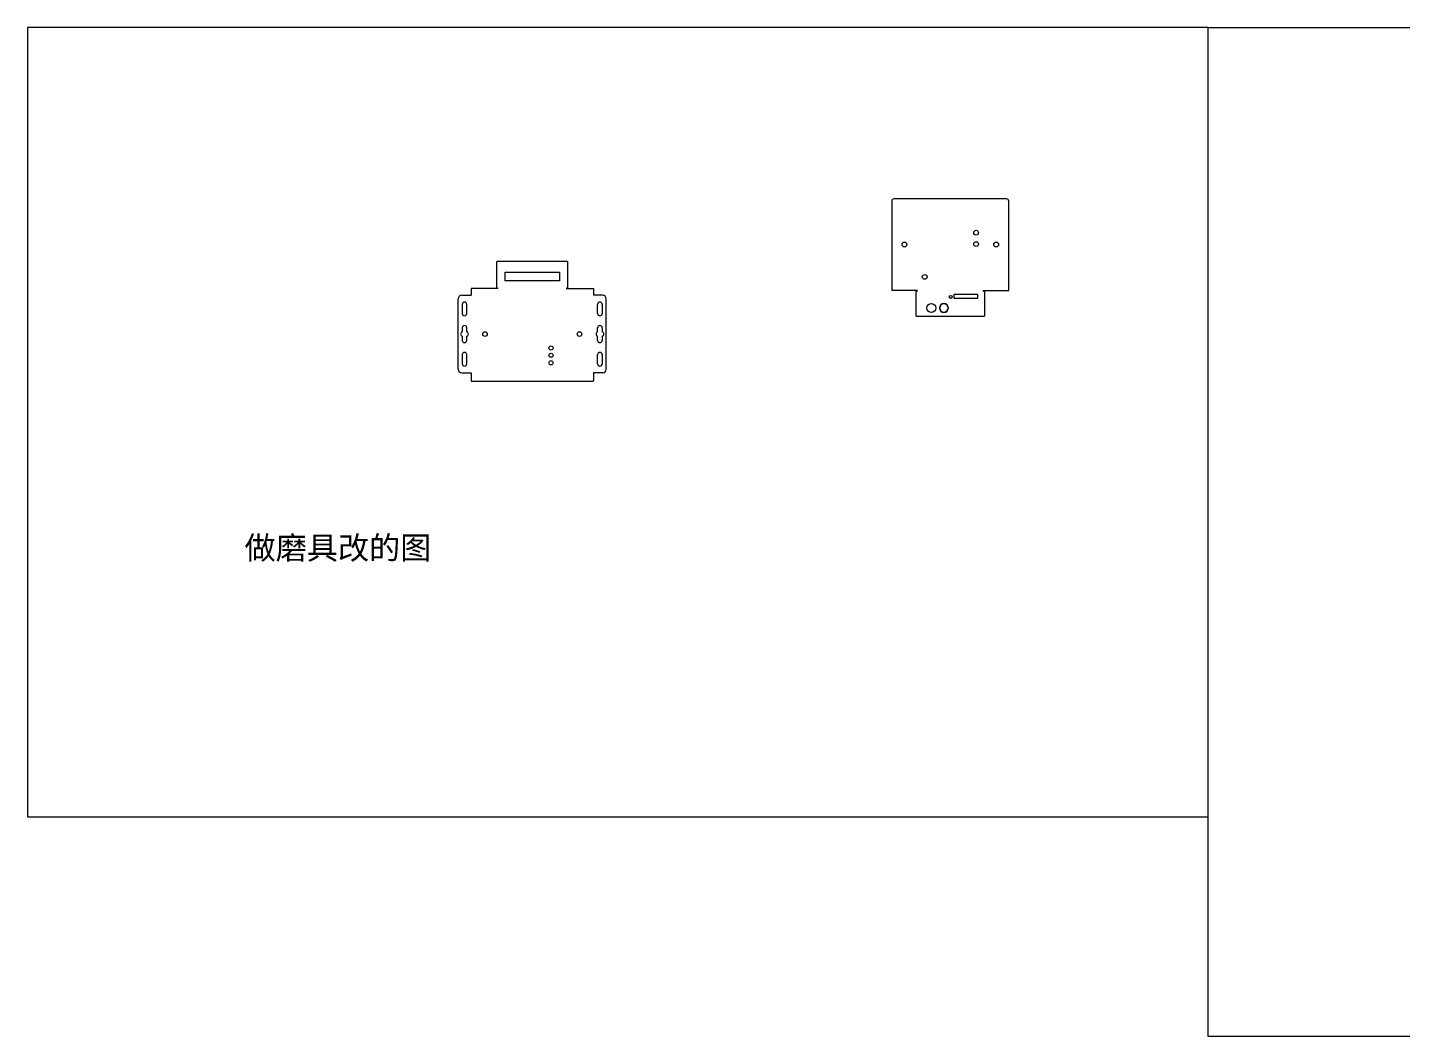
# Model space of a CAD drawing. Header units: millimetres. Extents: x 9574 to 16287, y 1787 to 2670.
# Drawn here: x 11727 to 12931, y 1787 to 2670 of the extents above; entities that cross this region are included whole.
import ezdxf

# ---------------------------------------------------------------- set-up
doc = ezdxf.new("R2010")
doc.units = ezdxf.units.MM
doc.header["$LTSCALE"] = 0.5
doc.layers.get('0').update_dxf_attribs({"lineweight": 18})
doc.layers.add('文字标注', color=2, linetype='Continuous', lineweight=18)
doc.styles.get("Standard").update_dxf_attribs({"font": ''})
doc.styles.get('Standard').set_extended_font_data('宋体')

msp = doc.modelspace()

# ---------------------------------------------------------------- linework, layer by layer
at = {"color": 3, "linetype": 'Continuous', "lineweight": 15}
for p, q in [((12484.221, 2518.28), (12484.221, 2440.18)), ((12584.72, 2520.28), (12486.221, 2520.28)), ((12586.72, 2440.18), (12586.72, 2518.28)), ((12200.147, 2465.523), (12138.147, 2465.523)), ((12138.147, 2442.523), (12138.147, 2465.523)), ((12145.347, 2456.223), (12192.947, 2456.223)), ((12145.347, 2448.603), (12145.347, 2456.223)), ((12192.947, 2456.223), (12192.947, 2448.603)), ((12200.147, 2465.523), (12200.147, 2442.523)), ((12192.947, 2448.603), (12145.347, 2448.603)), ((12104.347, 2370.859), (12104.347, 2432.859)), ((12107.347, 2435.859), (12115.597, 2435.859)), ((12138.533, 2441.909), (12115.597, 2441.909)), ((12139.347, 2441.709), (12138.147, 2442.523)), ((12139.347, 2441.709), (12138.533, 2441.909)), ((12200.147, 2442.523), (12198.947, 2441.709)), ((12198.947, 2441.709), (12199.762, 2441.909)), ((12199.762, 2441.909), (12222.697, 2441.909)), ((12230.947, 2435.859), (12222.697, 2435.859)), ((12233.947, 2370.859), (12233.947, 2432.859)), ((12506.871, 2440.18), (12484.221, 2440.18)), ((12505.571, 2439.298), (12506.871, 2440.18)), ((12505.571, 2417.566), (12505.571, 2439.298)), ((12538.771, 2432.986), (12538.771, 2436.746)), ((12538.771, 2436.746), (12559.371, 2436.746)), ((12559.371, 2432.986), (12538.771, 2432.986)), ((12559.371, 2436.746), (12559.371, 2432.986)), ((12564.071, 2440.18), (12565.371, 2439.298)), ((12564.071, 2440.18), (12586.72, 2440.18)), ((12565.371, 2439.298), (12565.371, 2417.566)), ((12107.847, 2427.859), (12107.847, 2419.859)), ((12111.847, 2419.859), (12111.847, 2427.859)), ((12226.447, 2419.859), (12226.447, 2427.859)), ((12230.447, 2427.859), (12230.447, 2419.859)), ((12526.172, 2424.866), (12525.972, 2424.866)), ((12525.972, 2424.666), (12526.172, 2424.666)), ((12533.769, 2424.866), (12533.569, 2424.866)), ((12533.569, 2424.666), (12533.769, 2424.666)), ((12505.571, 2417.566), (12565.371, 2417.566)), ((12107.847, 2407.36), (12107.847, 2403.77)), ((12107.847, 2399.948), (12107.847, 2396.358)), ((12111.847, 2403.77), (12111.847, 2407.36)), ((12111.847, 2396.358), (12111.847, 2399.948)), ((12226.447, 2403.77), (12226.447, 2407.36)), ((12226.447, 2396.358), (12226.447, 2399.948)), ((12230.447, 2407.36), (12230.447, 2403.77)), ((12230.447, 2399.948), (12230.447, 2396.358)), ((12107.847, 2383.859), (12107.847, 2375.859)), ((12111.847, 2375.859), (12111.847, 2383.859)), ((12226.447, 2375.859), (12226.447, 2383.859)), ((12230.447, 2383.859), (12230.447, 2375.859)), ((12107.347, 2367.859), (12115.597, 2367.859)), ((12116.097, 2360.609), (12222.197, 2360.609)), ((12230.947, 2367.859), (12222.697, 2367.859))]:
    msp.add_line(p, q, dxfattribs=at)
for centre, radius in [((12558.061, 2490.67), 2.1), ((12558.061, 2480.67), 2.1), ((12513.061, 2451.96), 2.1), ((12535.821, 2434.416), 1.25), ((12127.733, 2401.859), 2), ((12210.562, 2401.859), 2), ((12185.647, 2389.709), 1.8), ((12185.647, 2383.309), 1.8), ((12185.647, 2376.709), 1.8)]:
    msp.add_circle(centre, radius, dxfattribs=at)
for centre, radius, start, end in [((12486.221, 2518.28), 2, 90, 180), ((12584.72, 2518.28), 2, 0, 90), ((12107.347, 2432.859), 3, 90, 180), ((12230.947, 2432.859), 3, 0, 90), ((12109.847, 2427.859), 2, 0, 180), ((12228.447, 2427.859), 2, 0, 180), ((12529.871, 2424.766), 3.9, 1.469284, 178.530716), ((12529.871, 2424.766), 3.9, 181.469284, 358.530716), ((12529.871, 2424.766), 3.7, 1.548723, 178.451277), ((12529.871, 2424.766), 3.7, 181.548723, 358.451277), ((12109.847, 2419.859), 2, 180, 0), ((12109.847, 2407.36), 2, 0, 180), ((12228.447, 2419.859), 2, 180, 0), ((12228.447, 2407.36), 2, 0, 180), ((12108.437, 2401.859), 2, 107.157537, 252.842463), ((12109.847, 2396.358), 2, 180, 0), ((12111.257, 2401.859), 2, 287.157537, 72.842463), ((12227.037, 2401.859), 2, 107.157537, 252.842463), ((12228.447, 2396.358), 2, 180, 0), ((12229.857, 2401.859), 2, 287.157537, 72.842463), ((12109.847, 2383.859), 2, 0, 180), ((12228.447, 2383.859), 2, 0, 180), ((12109.847, 2375.859), 2, 180, 0), ((12228.447, 2375.859), 2, 180, 0), ((12107.347, 2370.859), 3, 180, 270), ((12230.947, 2370.859), 3, 270, 0)]:
    msp.add_arc(centre, radius, start, end, dxfattribs=at)
at = {"layer": '文字标注'}
for p, q in [((12115.597, 2441.909), (12115.597, 2435.859)), ((12222.697, 2441.909), (12222.697, 2435.859)), ((12115.597, 2367.859), (12115.597, 2361.109)), ((12222.697, 2367.859), (12222.697, 2361.109))]:
    msp.add_line(p, q, dxfattribs=at)
for points in [[(12761.354, 2670.426), (11726.886, 2670.426), (11726.886, 1979.058), (12761.354, 1979.058)], [(12761.354, 2670.426), (14386.264, 2670.426), (14386.264, 1786.585), (12761.354, 1786.585)]]:
    msp.add_lwpolyline(points, close=True, dxfattribs=at)
for centre, radius in [((12495.256, 2480.33), 2.1), ((12575.685, 2480.33), 2.1), ((12518.771, 2424.766), 3.9)]:
    msp.add_circle(centre, radius, dxfattribs=at)
at = {"layer": '文字标注', "lineweight": 15}
msp.add_arc((12116.097, 2361.109), 0.5, 180, 270, dxfattribs=at)
at = {"layer": '文字标注'}
msp.add_arc((12222.197, 2361.109), 0.5, 270, 360, dxfattribs=at)

# ---------------------------------------------------------------- texts
at = {"layer": '文字标注', "insert": (11917.097, 2224.641), "char_height": 20, "width": 545.02668, "attachment_point": 1}
msp.add_mtext('做磨具改的图', dxfattribs=at)

doc.saveas('drawing.dxf')
